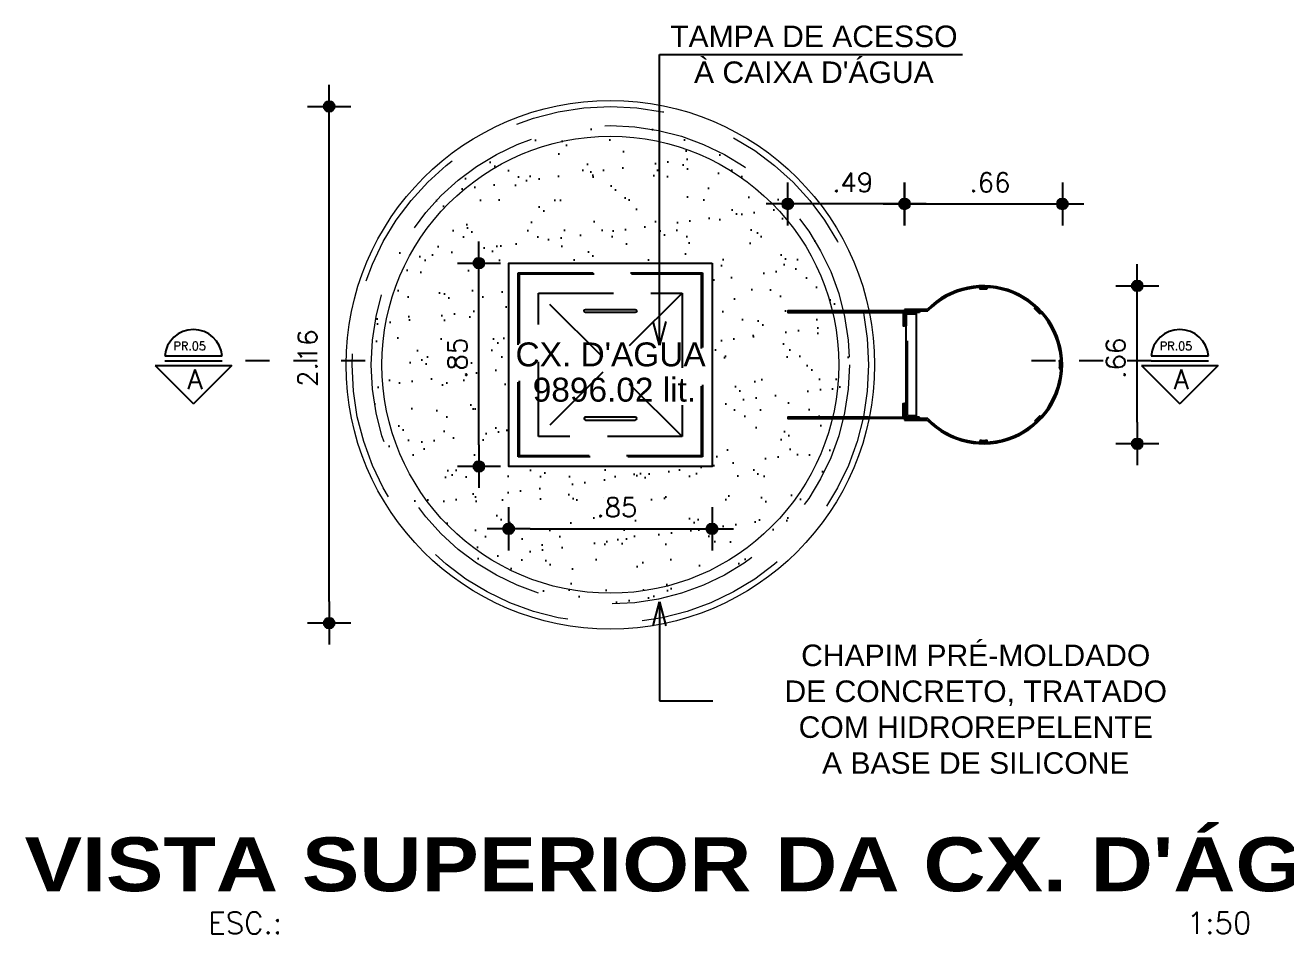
# Model space of a CAD drawing. Header units: millimetres. Extents: x 490 to 675, y -160 to -87.
# Drawn here: x 543.47 to 548.74, y -90.76 to -86.96 of the extents above; entities that cross this region are included whole.
import ezdxf
from ezdxf.enums import TextEntityAlignment as Align

# ---------------------------------------------------------------- set-up
doc = ezdxf.new("R2010")
doc.units = ezdxf.units.MM
doc.header["$LTSCALE"] = 2.5
for name, pattern in [('CENTER', [50.8, 31.75, -6.35, 6.35, -6.35]), ('DASHED2', [0.375, 0.25, -0.125]), ('HIDDEN', [0.375, 0.25, -0.125]), ('HIDDEN2', [0.1875, 0.125, -0.0625])]:
    doc.linetypes.add(name, pattern=pattern)
for name, color, linetype in [('AN_ESPECS', 7, 'Continuous'), ('AN_TEXTOS', 2, 'Continuous'), ('ARQ_CORTE', 3, 'Continuous'), ('ARQ_HAT', 8, 'Continuous'), ('ARQ_PROJEÇÃO', 8, 'DASHED2'), ('ARQ_VISTA1', 7, 'Continuous'), ('ARQ_VISTA2', 2, 'Continuous'), ('COTAS', 1, 'Continuous'), ('LCORTE', 2, 'CENTER'), ('TEXTOS', 2, 'Continuous'), ('TITULO', 2, 'Continuous'), ('TXAMB', 2, 'Continuous')]:
    doc.layers.add(name, color=color, linetype=linetype)
doc.styles.add('ARIAL', font='arial.ttf')
doc.styles.add('COTA200', font='ROMANS.SHX')
doc.styles.add('COTA50', font='ROMANS.shx')
doc.styles.add('ROMANS', font='romans', dxfattribs={"oblique": 15})
doc.styles.add('TIT200', font='')
doc.styles.get('TIT200').set_extended_font_data('Arial Black')
doc.dimstyles.new('COTA50', dxfattribs={"dimtxt": 0.08, "dimasz": 0.09, "dimexe": 0.05, "dimexo": 0.95, "dimgap": 0.05, "dimtad": 1, "dimzin": 4, "dimdsep": 46, "dimtxsty": 'COTA50', "dimblk": 'bola', "dimcen": -0.1, "dimdle": 0.05, "dimse1": 1, "dimse2": 1, "dimclrd": 256, "dimclre": 3, "dimclrt": 2, "dimadec": 0, "dimazin": 0, "dimtfac": 1, "dimtix": 1, "dimtmove": 2, "dimatfit": 3, "dimldrblk": 'bola', "dimfxl": 1, "dimtvp": 1.25, "dimtolj": 1, "dimtzin": 4, "dimarcsym": 0})
doc.dimstyles.new('COTA50$7', dxfattribs={"dimtxt": 0.09, "dimasz": 0.1, "dimexe": 0.05, "dimexo": 0.95, "dimgap": 0.1, "dimtad": 1, "dimzin": 4, "dimdsep": 46, "dimtxsty": 'COTA50', "dimblk": 'USERTICK', "dimblk1": 'OPEN30', "dimblk2": 'OPEN30', "dimsah": 1, "dimcen": -0.1, "dimdle": 0.05, "dimse1": 1, "dimse2": 1, "dimclrd": 256, "dimclre": 3, "dimclrt": 2, "dimadec": 0, "dimazin": 0, "dimtfac": 1, "dimtix": 1, "dimtmove": 2, "dimatfit": 3, "dimldrblk": 'OPEN30', "dimfxl": 1, "dimtvp": 1.25, "dimtolj": 1, "dimtzin": 4, "dimarcsym": 0})

# ---------------------------------------------------------------- blocks, each defined once
blk = doc.blocks.new('ESC_MARINHEIRO_PL')
at = {"layer": 'ARQ_CORTE'}
for points in [[(-0.0919, -0.4453), (-0.0983, -0.4453, 0.02454), (-0.0983, -0.477), (-0.0919, -0.477, -0.025031)], [(0.5419, -0.477), (0.5483, -0.477, 0.02454), (0.5483, -0.4453), (0.5419, -0.4453, -0.025031)], [(-0.0103, -0.674), (-0.0148, -0.6785, 0.02454), (0.0076, -0.701), (0.0121, -0.6965, -0.025031)], [(0.4379, -0.6965), (0.4424, -0.701, 0.02454), (0.4648, -0.6785), (0.4603, -0.674, -0.025031)], [(0.2091, -0.7781), (0.2091, -0.7844, 0.02454), (0.2409, -0.7844), (0.2409, -0.7781, -0.025031)]]:
    blk.add_lwpolyline(points, format="xyb", close=True, dxfattribs=at)
at = {"layer": 'ARQ_PROJEÇÃO', "linetype": 'HIDDEN2'}
for p, q in [((0.0127, -0.1438), (0.4373, -0.1438)), ((0.0127, -0.1438), (0.0127, -0.1816)), ((0.4373, -0.1438), (0.4373, -0.1816))]:
    blk.add_line(p, q, dxfattribs=at)
for points in [[(0.0063, 0.0189), (0, 0.0197), (0, 0.0996), (0.0063, 0.0996), (0.0063, 0.0189)], [(0.45, 0.0197), (0.4436, 0.0189), (0.4436, 0.0996), (0.45, 0.0996), (0.45, 0.0197)]]:
    blk.add_lwpolyline(points, close=True, dxfattribs=at)
at = {"layer": 'ARQ_VISTA2'}
for p, q in [((-0.0064, -0.1311), (-0.0064, -0.2258)), ((0, -0.1311), (-0.0064, -0.1311)), ((0, -0.2285), (0, -0.1311)), ((0.0063, -0.1375), (0.4436, -0.1375)), ((0.4563, -0.1311), (0.45, -0.1311)), ((0.45, -0.1311), (0.45, -0.2285)), ((0.4563, -0.2258), (0.4563, -0.1311)), ((0.0063, -0.1816), (0.4436, -0.1816))]:
    blk.add_line(p, q, dxfattribs=at)
for points in [[(0.0063, 0.0189), (0.0063, -0.1248), (0.0625, -0.1248), (0.0625, -0.1311), (0, -0.1311), (0, 0.0197)], [(0.4436, 0.0189), (0.4436, -0.1248), (0.3875, -0.1248), (0.3875, -0.1311), (0.45, -0.1311), (0.45, 0.0197)]]:
    blk.add_lwpolyline(points, close=True, dxfattribs=at)
at = {"layer": 'ARQ_VISTA2', "color": 3}
for points in [[(0.0063, -0.1936), (0.0063, -0.1375), (0.0625, -0.1375), (0.0625, -0.1311), (0, -0.1311), (0, -0.1936)], [(0.4436, -0.1936), (0.4436, -0.1375), (0.3875, -0.1375), (0.3875, -0.1311), (0.45, -0.1311), (0.45, -0.1936)]]:
    blk.add_lwpolyline(points, close=True, dxfattribs=at)
at = {"layer": 'ARQ_VISTA2'}
for radius, start, end in [(0.33, 134.5122, 45.4878), (0.3237, 134.0428, 45.9572)]:
    blk.add_arc((0.225, -0.4612), radius, start, end, dxfattribs=at)
blk = doc.blocks.new('_OPEN30')
at = {"color": 0, "linetype": 'ByBlock', "ltscale": 0.5}
for p, q in [((-1, 0.268), (0, 0)), ((0, 0), (-1, -0.268)), ((0, 0), (-1, 0))]:
    blk.add_line(p, q, dxfattribs=at)
blk = doc.blocks.new('USERTICK')
at = {"color": 0}
for p, q in [((0, 1), (0, -1)), ((-1, 0), (1, 0))]:
    blk.add_line(p, q, dxfattribs=at)
blk.add_circle((0, 0), 0.25, dxfattribs=at)
blk = doc.blocks.new('bola')
blk.add_hatch(color=0).paths.add_polyline_path([(-0.25, 0, 1), (0.25, 0, 1)])
at = {"color": 0}
for p, q in [((0, 1), (0, 0.25)), ((-1, 0), (-0.25, 0)), ((0.25, 0), (1, 0)), ((0, -0.25), (0, -1))]:
    blk.add_line(p, q, dxfattribs=at)
blk.add_circle((0, 0), 0.25, dxfattribs=at)
blk = doc.blocks.new('*D157')
at = {"layer": 'COTAS', "lineweight": -2}
blk.add_line((544.739, -89.3682), (544.739, -87.3882), dxfattribs=at)
at = {"layer": 'DEFPOINTS', "color": 0}
for p in [(544.739, -87.2982), (546.1557, -87.2982), (546.1557, -89.4582)]:
    blk.add_point(p, dxfattribs=at)
at = {"layer": 'COTAS', "lineweight": -2, "xscale": 0.09, "yscale": 0.09, "zscale": 0.09}
for p, rotation in [((544.739, -87.2982), 90), ((544.739, -89.4582), 270)]:
    blk.add_blockref('bola', p, dxfattribs=dict(at, rotation=rotation))
at = {"layer": 'COTAS', "color": 2, "insert": (544.649, -88.3782), "char_height": 0.08, "attachment_point": 5, "rotation": 90, "style": 'COTA50'}
blk.add_mtext('\\A1; 2.16', dxfattribs=at)
blk = doc.blocks.new('*D181')
at = {"layer": 'COTAS', "lineweight": -2}
blk.add_line((545.3651, -88.7132), (545.3651, -88.0432), dxfattribs=at)
at = {"layer": 'DEFPOINTS', "color": 0}
for p in [(545.3651, -87.9532), (545.4898, -87.9532), (545.4898, -88.8032)]:
    blk.add_point(p, dxfattribs=at)
at = {"layer": 'COTAS', "lineweight": -2, "xscale": 0.09, "yscale": 0.09, "zscale": 0.09}
for p, rotation in [((545.3651, -87.9532), 90), ((545.3651, -88.8032), 270)]:
    blk.add_blockref('bola', p, dxfattribs=dict(at, rotation=rotation))
at = {"layer": 'COTAS', "color": 2, "insert": (545.2751, -88.3782), "char_height": 0.08, "attachment_point": 5, "rotation": 90, "style": 'COTA50'}
blk.add_mtext('\\A1; .85', dxfattribs=at)
blk = doc.blocks.new('*D182')
at = {"layer": 'COTAS', "lineweight": -2}
blk.add_line((545.5798, -89.064), (546.2498, -89.064), dxfattribs=at)
at = {"layer": 'DEFPOINTS', "color": 0}
for p in [(545.4898, -88.8032), (546.3398, -88.8032), (546.3398, -89.064)]:
    blk.add_point(p, dxfattribs=at)
at = {"layer": 'COTAS', "lineweight": -2, "xscale": 0.09, "yscale": 0.09, "zscale": 0.09, "rotation": 180}
blk.add_blockref('bola', (545.4898, -89.064), dxfattribs=at)
at = {"layer": 'COTAS', "lineweight": -2, "xscale": 0.09, "yscale": 0.09, "zscale": 0.09}
blk.add_blockref('bola', (546.3398, -89.064), dxfattribs=at)
at = {"layer": 'COTAS', "color": 2, "insert": (545.9148, -88.974), "char_height": 0.08, "attachment_point": 5, "style": 'COTA50'}
blk.add_mtext('\\A1; .85', dxfattribs=at)
blk = doc.blocks.new('*D158')
at = {"layer": 'COTAS', "lineweight": -2}
blk.add_line((547.0548, -87.7059), (546.7467, -87.7059), dxfattribs=at)
at = {"layer": 'DEFPOINTS', "color": 0}
for p in [(546.6567, -87.7059), (546.6567, -88.1595), (547.1448, -88.1532)]:
    blk.add_point(p, dxfattribs=at)
at = {"layer": 'COTAS', "lineweight": -2, "xscale": 0.09, "yscale": 0.09, "zscale": 0.09, "rotation": 180}
blk.add_blockref('bola', (546.6567, -87.7059), dxfattribs=at)
at = {"layer": 'COTAS', "lineweight": -2, "xscale": 0.09, "yscale": 0.09, "zscale": 0.09}
blk.add_blockref('bola', (547.1448, -87.7059), dxfattribs=at)
at = {"layer": 'COTAS', "color": 2, "insert": (546.9008, -87.6159), "char_height": 0.08, "attachment_point": 5, "style": 'COTA50'}
blk.add_mtext('\\A1; .49', dxfattribs=at)
blk = doc.blocks.new('*D159')
at = {"layer": 'COTAS', "lineweight": -2}
blk.add_line((547.2348, -87.7059), (547.7148, -87.7059), dxfattribs=at)
at = {"layer": 'DEFPOINTS', "color": 0}
for p in [(547.8048, -87.7059), (547.1448, -88.1532), (547.8048, -88.3782)]:
    blk.add_point(p, dxfattribs=at)
at = {"layer": 'COTAS', "lineweight": -2, "xscale": 0.09, "yscale": 0.09, "zscale": 0.09, "rotation": 180}
blk.add_blockref('bola', (547.1448, -87.7059), dxfattribs=at)
at = {"layer": 'COTAS', "lineweight": -2, "xscale": 0.09, "yscale": 0.09, "zscale": 0.09}
blk.add_blockref('bola', (547.8048, -87.7059), dxfattribs=at)
at = {"layer": 'COTAS', "color": 2, "insert": (547.4748, -87.6159), "char_height": 0.08, "attachment_point": 5, "style": 'COTA50'}
blk.add_mtext('\\A1; .66', dxfattribs=at)
blk = doc.blocks.new('*D160')
at = {"layer": 'COTAS', "lineweight": -2}
blk.add_line((548.1179, -88.6182), (548.1179, -88.1382), dxfattribs=at)
at = {"layer": 'DEFPOINTS', "color": 0}
for p in [(547.4748, -88.0482), (548.1179, -88.0482), (547.4748, -88.7082)]:
    blk.add_point(p, dxfattribs=at)
at = {"layer": 'COTAS', "lineweight": -2, "xscale": 0.09, "yscale": 0.09, "zscale": 0.09}
for p, rotation in [((548.1179, -88.0482), 90), ((548.1179, -88.7082), 270)]:
    blk.add_blockref('bola', p, dxfattribs=dict(at, rotation=rotation))
at = {"layer": 'COTAS', "color": 2, "insert": (548.0279, -88.3782), "char_height": 0.08, "attachment_point": 5, "rotation": 90, "style": 'COTA50'}
blk.add_mtext('\\A1; .66', dxfattribs=at)

msp = doc.modelspace()

# ---------------------------------------------------------------- hatches: boundary and pattern name
at = {"layer": 'ARQ_HAT'}
h = msp.add_hatch(dxfattribs=at)
h.set_pattern_fill('AR-SAND,_O', color=256, scale=0.1)
h.set_pattern_definition([(37.5, (544.46984, -89.82316), (-0.006299, 0.1926824), [0, -0.152, 0, -0.17, 0, -0.1625]), (7.5, (544.46984, -89.82316), (0.176978, 0.282215), [0, -0.082, 0, -0.137, 0, -0.0525]), (327.5, (544.34684, -89.82316), (0.311414, 0.000566), [0, -0.05, 0, -0.18, 0, -0.235]), (317.5, (544.34684, -89.82316), (0.300613, 0.087768), [0, -0.025, 0, -0.118, 0, -0.135])])
h.paths.add_polyline_path([(546.3398, -87.9532), (546.3398, -88.8032), (545.4898, -88.8032), (545.4898, -87.9532)], flags=16)
h.paths.add_polyline_path([(546.2998, -87.9932), (546.2998, -88.7632), (545.5298, -88.7632), (545.5298, -87.9932)], flags=0)
h.paths.add_polyline_path([(546.2948, -87.9982), (546.2948, -88.7582), (545.5348, -88.7582), (545.5348, -87.9982)], flags=0)
h.paths.add_polyline_path([(546.2148, -88.0782), (546.2148, -88.6782), (545.6148, -88.6782), (545.6148, -88.0782)], flags=0)
h.paths.add_polyline_path([(546.0185, -88.1595), (545.8112, -88.1595, -1), (545.8112, -88.1468), (546.0185, -88.1468, -1)], flags=0)
h.paths.add_polyline_path([(546.0185, -88.6095), (545.8112, -88.6095, -1), (545.8112, -88.5968), (546.0185, -88.5968, -1)], flags=0)
edge = h.paths.add_edge_path()
edge.add_arc((545.9148, -88.3782), 1, 180, 360)
edge.add_arc((545.9148, -88.3782), 1, 0, 180)

# ---------------------------------------------------------------- linework, layer by layer
at = {"color": 2}
for p, q in [((544.0516, -88.3412), (544.2917, -88.3412)), ((548.1754, -88.3412), (548.4155, -88.3412)), ((544.0116, -88.3814), (544.3317, -88.3814)), ((544.0116, -88.3814), (544.1717, -88.5414)), ((544.0516, -88.3613), (544.2917, -88.3613)), ((544.3317, -88.3814), (544.1717, -88.5414)), ((548.1354, -88.3814), (548.4555, -88.3814)), ((548.1354, -88.3814), (548.2955, -88.5414)), ((548.1754, -88.3613), (548.4155, -88.3613)), ((548.4555, -88.3814), (548.2955, -88.5414))]:
    msp.add_line(p, q, dxfattribs=at)
for centre in [(544.1717, -88.3513), (548.2955, -88.3513)]:
    msp.add_arc(centre, 0.1205, 4.7802, 175.2198, dxfattribs=at)
at = {"layer": 'ARQ_PROJEÇÃO', "color": 8, "linetype": 'HIDDEN', "ltscale": 0.5}
for p, q in [((546.2148, -88.0782), (545.6148, -88.6782)), ((546.2148, -88.6782), (545.6148, -88.0782))]:
    msp.add_line(p, q, dxfattribs=at)
for points in [[(546.2998, -87.9932), (546.2998, -88.7632), (545.5298, -88.7632), (545.5298, -87.9932)], [(546.2948, -87.9982), (546.2948, -88.7582), (545.5348, -88.7582), (545.5348, -87.9982)], [(546.2148, -88.0782), (546.2148, -88.6782), (545.6148, -88.6782), (545.6148, -88.0782)]]:
    msp.add_lwpolyline(points, close=True, dxfattribs=at)
at = {"layer": 'ARQ_PROJEÇÃO', "color": 8, "lineweight": 0}
for radius in [1.08, 1]:
    msp.add_circle((545.9148, -88.3782), radius, dxfattribs=at)
at = {"layer": 'ARQ_VISTA1'}
for points in [[(546.0185, -88.1595), (545.8112, -88.1595, -1), (545.8112, -88.1468), (546.0185, -88.1468, -1)], [(546.0185, -88.5968), (545.8112, -88.5968, 1), (545.8112, -88.6095), (546.0185, -88.6095, 1)]]:
    msp.add_lwpolyline(points, format="xyb", close=True, dxfattribs=at)
at = {"layer": 'ARQ_VISTA2'}
for points in [[(546.3398, -87.9532), (546.3398, -88.8032), (545.4898, -88.8032), (545.4898, -87.9532)], [(546.9948, -88.1532), (546.6567, -88.1532), (546.6567, -88.1595), (546.9948, -88.1595)], [(546.9948, -88.5968), (546.6567, -88.5968), (546.6567, -88.6032), (546.9948, -88.6032)]]:
    msp.add_lwpolyline(points, close=True, dxfattribs=at)
at = {"layer": 'ARQ_VISTA2', "color": 3, "lineweight": 0}
for radius in [1.105, 0.955]:
    msp.add_circle((545.9148, -88.3782), radius, dxfattribs=at)
at = {"layer": 'LCORTE', "ltscale": 0.001}
for p, q in [((544.8894, -88.3613), (544.2917, -88.3613)), ((548.1754, -88.3613), (547.5778, -88.3613))]:
    msp.add_line(p, q, dxfattribs=at)

# ---------------------------------------------------------------- block references
at = {"layer": 'ARQ_CORTE', "color": 4, "rotation": 90}
msp.add_blockref('ESC_MARINHEIRO_PL', (547.0137, -88.6032), dxfattribs=at)

# ---------------------------------------------------------------- texts
at = {"color": 3, "style": 'ROMANS', "text_generation_flag": 4, "flags": 4}
for p in [(544.2096, -88.4797), (548.3334, -88.4797)]:
    msp.add_attdef('A', p, '', height=0.0824, rotation=180, dxfattribs=at)
at = {"layer": 'AN_TEXTOS', "style": 'ARIAL'}
msp.add_text("CX. D'AGUA", height=0.1, dxfattribs=at).set_placement((546.3134, -88.3848), align=Align.RIGHT)
at = {"layer": 'AN_TEXTOS', "insert": (545.5902, -88.4323), "char_height": 0.1, "attachment_point": 1, "style": 'ARIAL'}
msp.add_mtext('9896.02 lit.', dxfattribs=at)
at = {"layer": 'TEXTOS', "style": 'ROMANS', "text_generation_flag": 6}
for p in [(544.0884, -88.3168), (548.2122, -88.3168)]:
    msp.add_text('PR.05', height=0.03432, rotation=180, dxfattribs=at).set_placement(p)
at = {"layer": 'TITULO'}
for s, height, style, p in [("VISTA SUPERIOR DA CX. D'ÁGUA", 0.225, 'TIT200', (546.3968, -90.4664)), ('ESC.:                                                        1:50', 0.09, 'COTA200', (546.4141, -90.7117))]:
    msp.add_text(s, height=height, dxfattribs=dict(at, style=style)).set_placement(p, align=Align.MIDDLE_CENTER)
at = {"layer": 'TXAMB', "char_height": 0.09, "width": 9.265517, "attachment_point": 2, "style": 'ARIAL'}
for s, insert in [("TAMPA DE ACESSO\\PÀ CAIXA D'ÁGUA", (546.7657, -86.9602)), ('\\A1;CHAPIM PRÉ-MOLDADO\\PDE CONCRETO, TRATADO\\PCOM HIDROREPELENTE\\PA BASE DE SILICONE', (547.4425, -89.5478))]:
    msp.add_mtext(s, dxfattribs=dict(at, insert=insert))

# ---------------------------------------------------------------- dimensions: what is measured, and where the dimension line sits
at = {"layer": 'COTAS'}
for base, p1, p2, angle, picture, middle in [((544.739, -87.2982), (546.1557, -89.4582), (546.1557, -87.2982), 90, '*D157', (544.649, -88.3782)), ((546.6567, -87.7059), (547.1448, -88.1532), (546.6567, -88.1595), 180, '*D158', (546.9008, -87.6159)), ((547.8048, -87.7059), (547.1448, -88.1532), (547.8048, -88.3782), 180, '*D159', (547.4748, -87.6159)), ((545.3651, -87.9532), (545.4898, -88.8032), (545.4898, -87.9532), 90, '*D181', (545.2751, -88.3782)), ((548.1179, -88.0482), (547.4748, -88.7082), (547.4748, -88.0482), 90, '*D160', (548.0279, -88.3782))]:
    dim = msp.add_linear_dim(base=base, p1=p1, p2=p2, angle=angle, dimstyle='COTA50', override={"dimpost": ' <>'}, dxfattribs=at)
    dim.commit()
    dim.dimension.update_dxf_attribs({"geometry": picture, "text_midpoint": middle})
dim = msp.add_linear_dim(base=(546.3398, -89.064), p1=(545.4898, -88.8032), p2=(546.3398, -88.8032), dimstyle='COTA50', override={"dimpost": ' <>'}, dxfattribs=at)
dim.commit()
dim.dimension.update_dxf_attribs({"geometry": '*D182', "text_midpoint": (545.9148, -88.974)})

# ---------------------------------------------------------------- leaders
at = {"layer": 'AN_ESPECS', "color": 1}
for points in [[(546.1205, -88.2968), (546.1205, -87.0807), (547.3878, -87.0807)], [(546.1205, -89.3695), (546.1205, -89.7828), (546.3432, -89.7828)]]:
    msp.add_leader(points, dimstyle='COTA50$7', dxfattribs=at)

doc.saveas('drawing.dxf')
